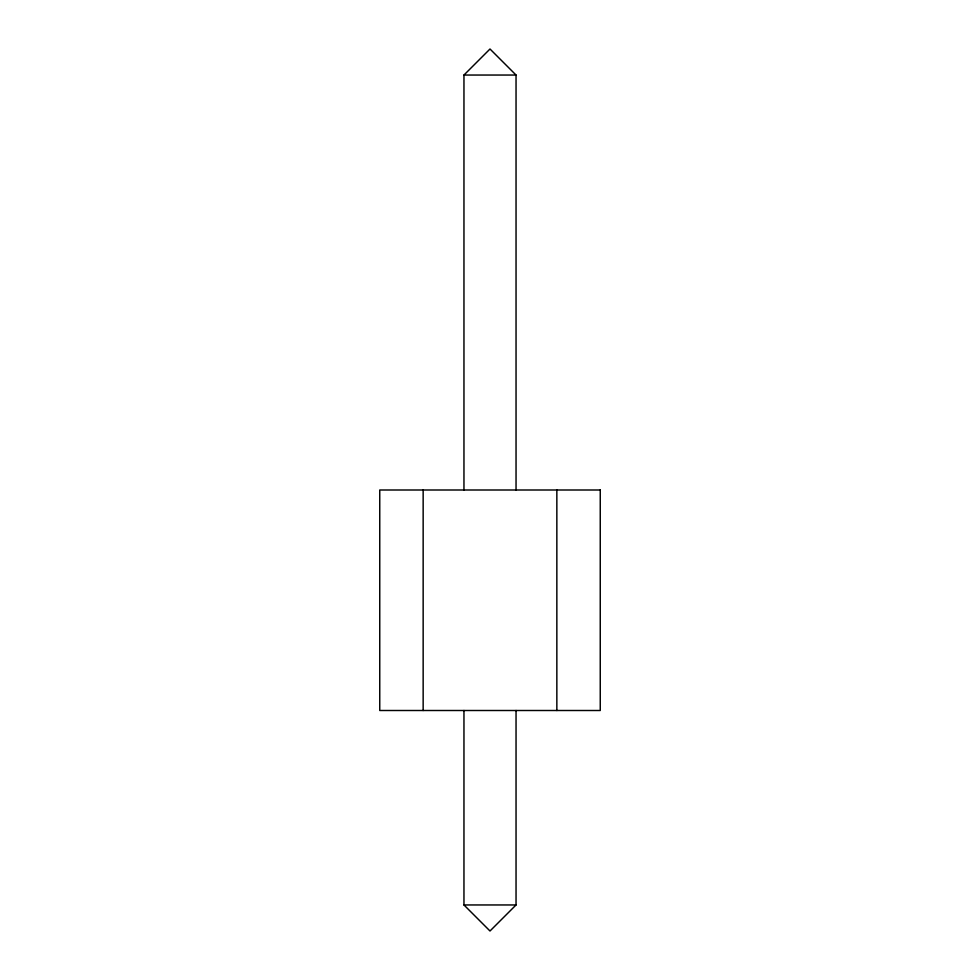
<?xml version="1.0" encoding="UTF-8"?>
<svg xmlns="http://www.w3.org/2000/svg" width="980" height="980" viewBox="0 0 980 980"><rect width="100%" height="100%" fill="white"/><g stroke="black" fill="none" stroke-linecap="round" stroke-linejoin="round"><path stroke-width="1.47" d="M463.957 490L463.957 75.044L490 49L516.043 75.044L516.043 490M516.043 710.5L516.043 904.957L490 931L463.957 904.957L463.957 710.5M463.957 75.044L516.043 75.044M463.957 904.957L516.043 904.957M556.848 490L556.848 710.5M423.152 490L423.152 710.5M600.25 490L379.75 490L379.75 710.5L600.25 710.5L600.25 490"/></g></svg>
